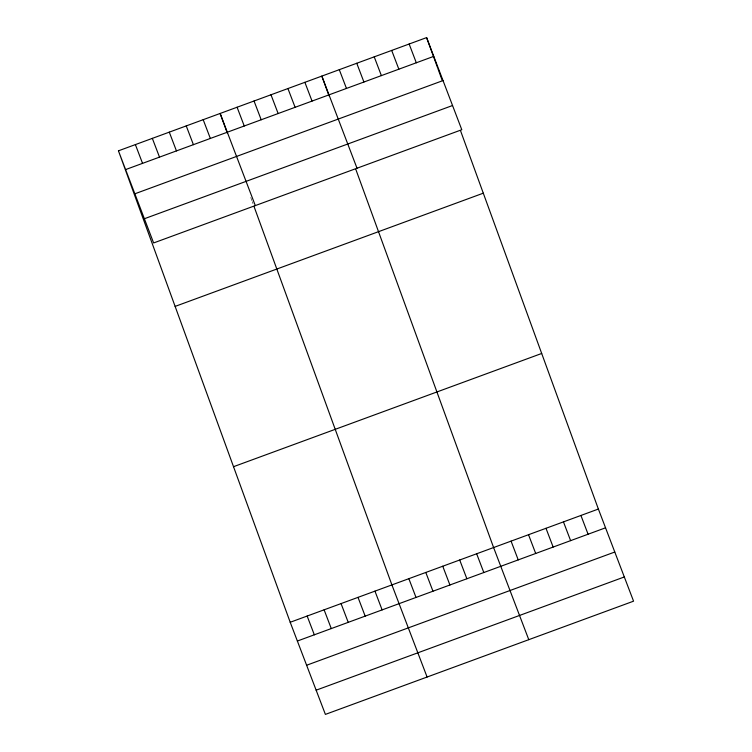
<?xml version="1.0" encoding="UTF-8"?>
<svg xmlns="http://www.w3.org/2000/svg" width="752" height="752" viewBox="0 0 752 752"><rect width="100%" height="100%" fill="white"/><g stroke="black" fill="none" stroke-linecap="round" stroke-linejoin="round"><path stroke-width="0.56" stroke-dasharray="3.76 2.82" d="M250.745 197.475L251.882 200.587M252.258 201.621L253.01 203.698"/><path stroke-width="1.13" d="M118.44 150.823L426.61 37.6L461.794 129.729L153.624 242.952L118.44 150.823L290.206 622.271L325.39 714.4L633.56 601.177L598.376 509.048L460.619 130.951M125.603 169.585L433.772 56.362M134.852 193.8L443.022 80.577M144.375 218.738L452.544 105.515M175.122 306.402L483.292 193.179M233.524 466.691L541.694 353.468M290.206 622.271L598.376 509.048M297.369 641.033L605.548 527.81M306.619 665.247L614.788 552.024M316.141 690.186L624.31 576.963M409.144 44.02L416.317 62.783M580.92 515.468L588.083 534.23M391.689 50.431L398.851 69.193M563.455 521.879L570.618 540.641M374.223 56.851L381.386 75.614M545.99 528.299L553.152 547.061M356.758 63.262L363.921 82.024M528.524 534.71L535.697 553.472M339.293 69.682L346.465 88.445M511.069 541.13L518.231 559.892M357.012 168.222L321.837 76.093L329.009 95.805M528.778 639.67L493.603 547.55L355.846 169.444M304.88 82.325L312.052 101.088M476.655 553.773L483.818 572.535M287.931 88.548L295.104 107.31M459.707 560.005L466.87 578.758M270.983 94.78L278.146 113.543M442.749 566.228L449.922 584.99M254.035 101.003L261.198 119.765M425.801 572.451L432.964 591.213M237.087 107.235L244.25 125.998M408.853 578.683L416.016 597.445M255.313 205.587L220.139 113.458L227.32 133.17M427.089 677.035L391.905 584.906L254.148 206.809M203.19 119.69L210.353 138.453M374.957 591.138L382.119 609.9M186.242 125.913L193.405 144.675M358.008 597.361L365.171 616.123M169.285 132.145L176.457 150.908M341.06 603.593L348.223 622.355M152.336 138.368L159.509 157.13M324.112 609.816L331.275 628.578M135.388 144.6L142.551 163.363M307.154 616.048L314.327 634.81M426.61 37.6L437.57 67.68M437.946 68.714L442.101 80.126"/></g></svg>
